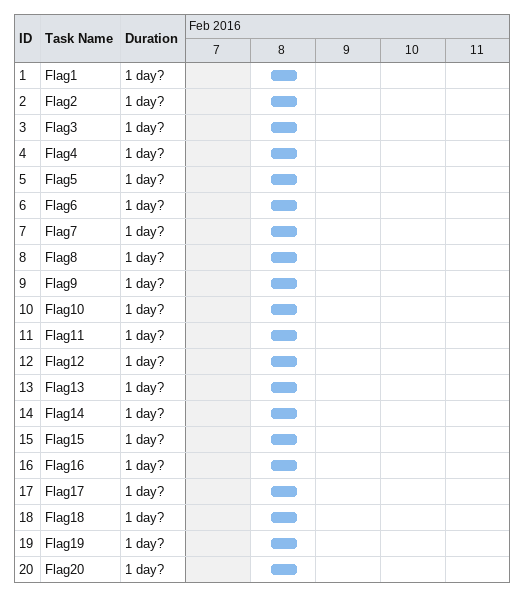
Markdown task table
| ID | Task | Duration | Start | Finish |
|---|---|---|---|---|
| 1 | Flag1 | 1d? | 2016-02-08 | 2016-02-08 |
| 2 | Flag2 | 1d? | 2016-02-08 | 2016-02-08 |
| 3 | Flag3 | 1d? | 2016-02-08 | 2016-02-08 |
| 4 | Flag4 | 1d? | 2016-02-08 | 2016-02-08 |
| 5 | Flag5 | 1d? | 2016-02-08 | 2016-02-08 |
| 6 | Flag6 | 1d? | 2016-02-08 | 2016-02-08 |
| 7 | Flag7 | 1d? | 2016-02-08 | 2016-02-08 |
| 8 | Flag8 | 1d? | 2016-02-08 | 2016-02-08 |
| 9 | Flag9 | 1d? | 2016-02-08 | 2016-02-08 |
| 10 | Flag10 | 1d? | 2016-02-08 | 2016-02-08 |
| 11 | Flag11 | 1d? | 2016-02-08 | 2016-02-08 |
| 12 | Flag12 | 1d? | 2016-02-08 | 2016-02-08 |
| 13 | Flag13 | 1d? | 2016-02-08 | 2016-02-08 |
| 14 | Flag14 | 1d? | 2016-02-08 | 2016-02-08 |
| 15 | Flag15 | 1d? | 2016-02-08 | 2016-02-08 |
| 16 | Flag16 | 1d? | 2016-02-08 | 2016-02-08 |
| 17 | Flag17 | 1d? | 2016-02-08 | 2016-02-08 |
| 18 | Flag18 | 1d? | 2016-02-08 | 2016-02-08 |
| 19 | Flag19 | 1d? | 2016-02-08 | 2016-02-08 |
| 20 | Flag20 | 1d? | 2016-02-08 | 2016-02-08 |
